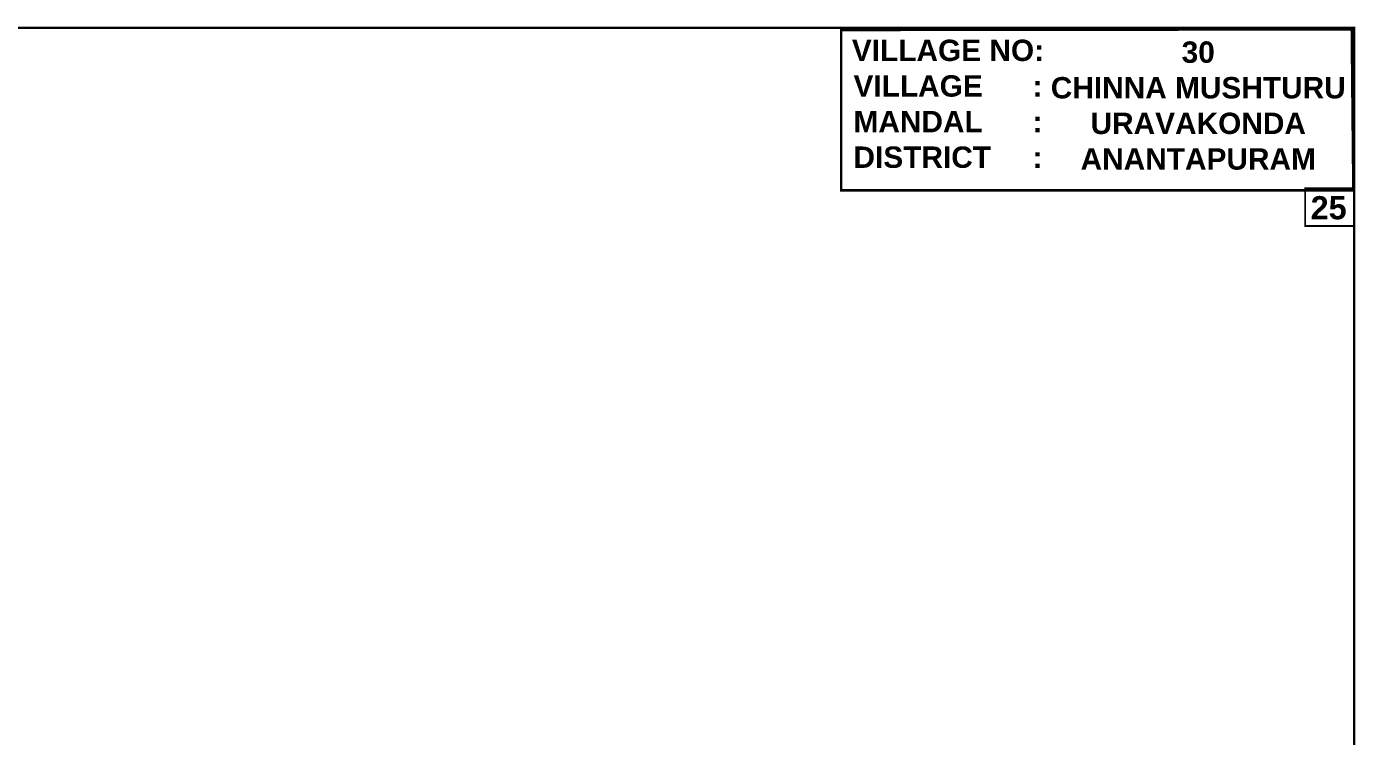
# Model space of a CAD drawing. Header units: inches. Extents: x 739649 to 748309, y 1646777 to 1651859.
# Drawn here: x 745272 to 748309, y 1650010 to 1651631 of the extents above; entities that cross this region are included whole.
import ezdxf

# ---------------------------------------------------------------- set-up
doc = ezdxf.new("R2010")
doc.units = ezdxf.units.IN
doc.header["$MEASUREMENT"] = 0
for name, color, linetype in [('CSMark', 72, 'Continuous'), ('STRUCTURE', 5, 'Continuous'), ('VILLAGE STONES', 240, 'Continuous')]:
    doc.layers.add(name, color=color, linetype=linetype)
doc.styles.get("Standard").update_dxf_attribs({"font": 'verdana_0.ttf'})

msp = doc.modelspace()

# ---------------------------------------------------------------- linework, layer by layer
at = {"layer": 'CSMark', "color": 5, "const_width": 4.25}
msp.add_lwpolyline([(748306.5, 1651262.5), (748194.2, 1651262.5), (748194.2, 1651176.2), (748306.5, 1651176.2)], close=True, dxfattribs=at)
at = {"layer": 'STRUCTURE', "color": 5}
for points, const_width in [([(739651.2, 1651628.8), (748306.5, 1651628.8), (748306.5, 1646779.4), (739651.2, 1646779.4)], 5.36), ([(748300.8, 1651625.2), (747133.8, 1651623.8), (747133.8, 1651257.5), (748304.5, 1651257.4)], 5.82)]:
    msp.add_lwpolyline(points, close=True, dxfattribs=dict(at, const_width=const_width))

# ---------------------------------------------------------------- texts
at = {"layer": 'VILLAGE STONES', "attachment_point": 2}
for s, insert, char_height, width in [('{\\fArial|b1|i0|c0|p34;VILLAGE NO:\\PVILLAGE      :\\PMANDAL      :\\PDISTRICT     :}', (747377.8, 1651601.7), 48.807, 433.193), ('{\\fArial|b1|i0|c0|p34;30\\PCHINNA MUSHTURU URAVAKONDA ANANTAPURAM }', (747949.9, 1651597.6), 48.807, 696.695), ('{\\fArial|b1|i0|c0|p34;\\C6;25}', (748248, 1651244.2), 52.997, 79.23)]:
    msp.add_mtext(s, dxfattribs=dict(at, insert=insert, char_height=char_height, width=width))

doc.saveas('drawing.dxf')
